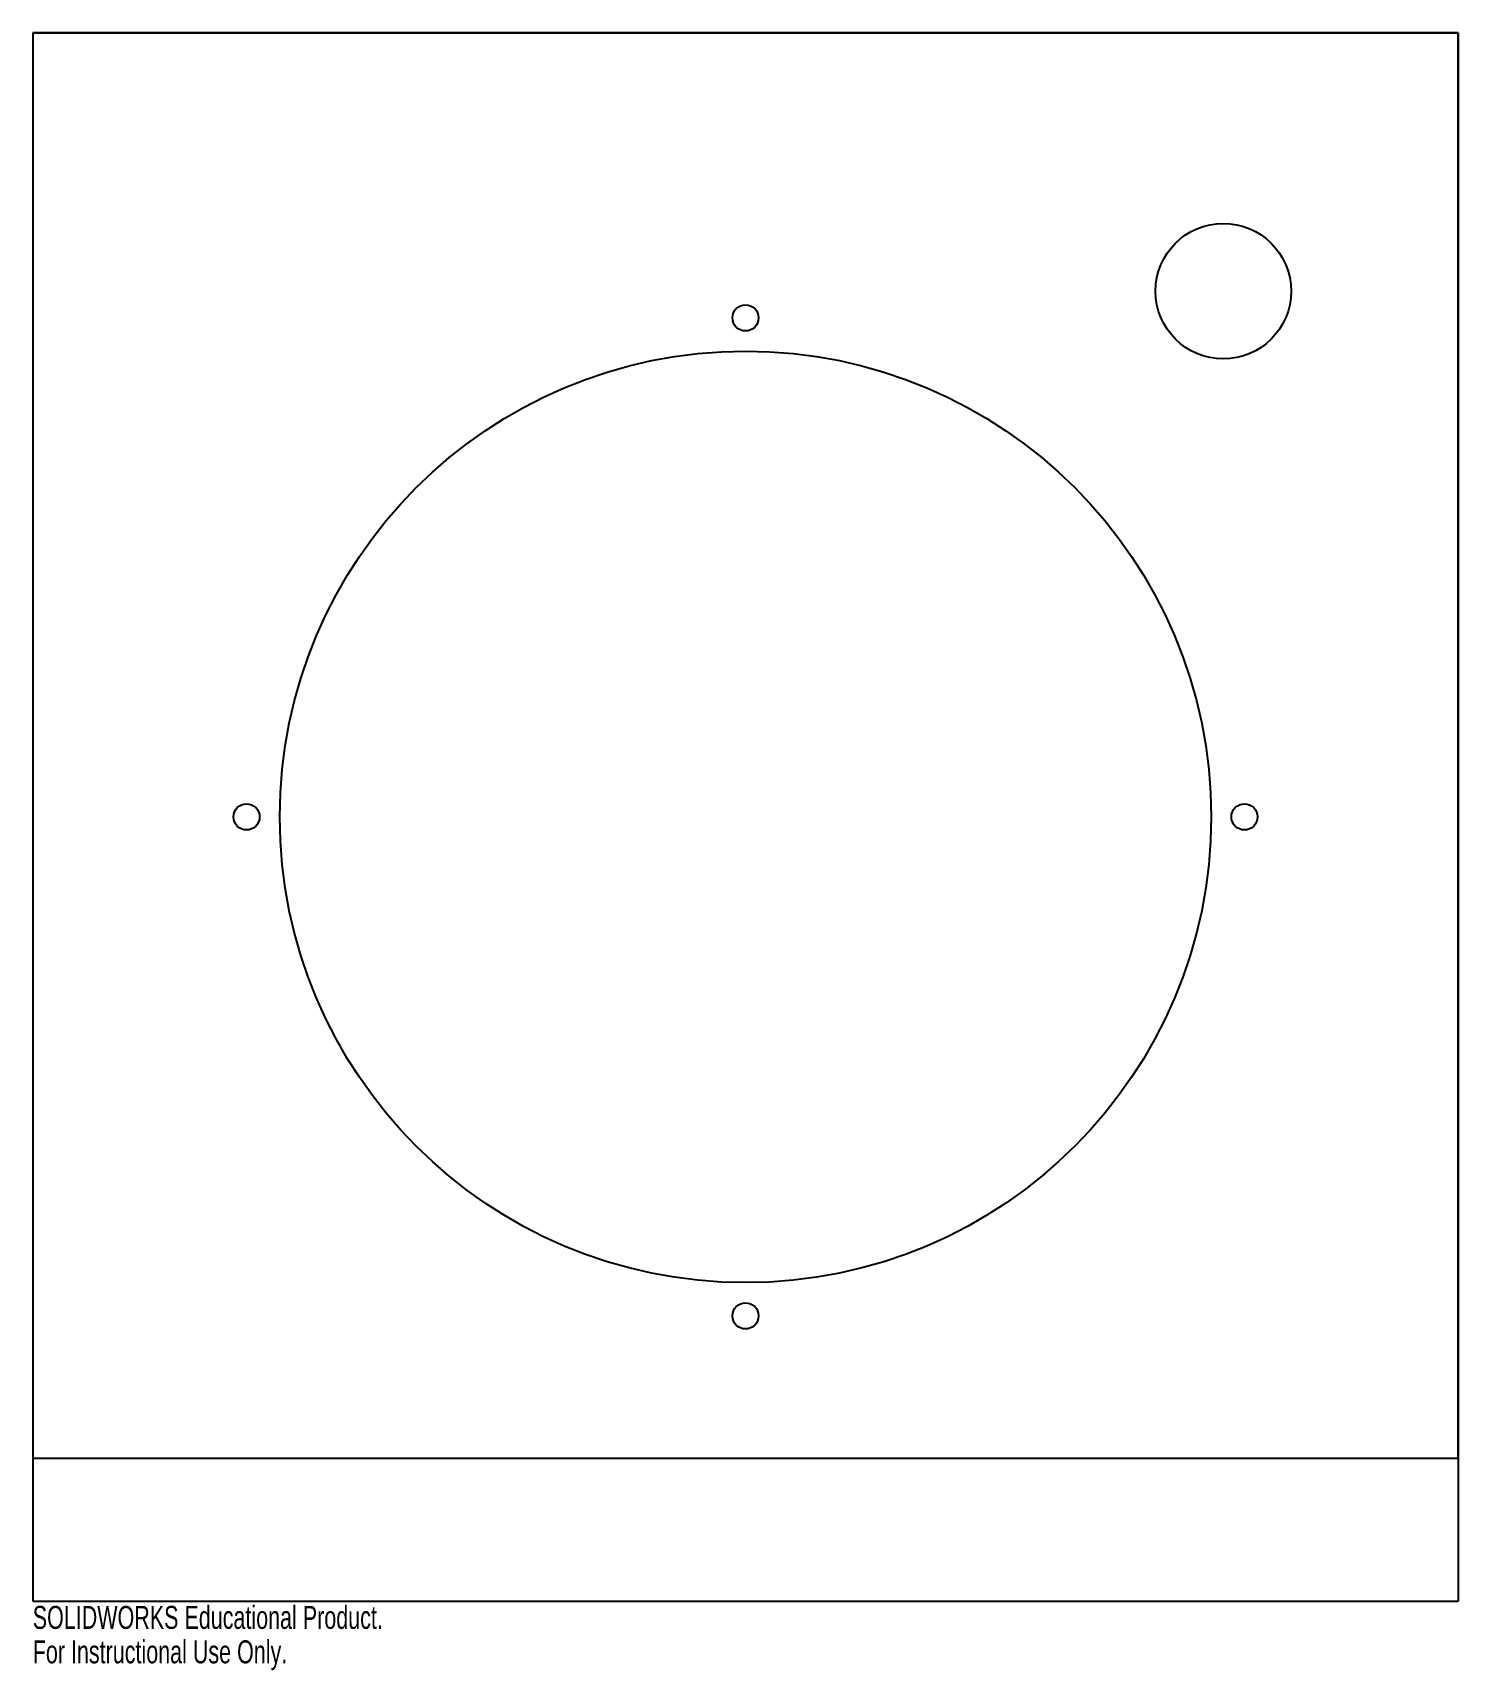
# Model space of a CAD drawing. Header units: millimetres. Extents: x 0 to 300, y -345 to 0.
import ezdxf

# ---------------------------------------------------------------- set-up
doc = ezdxf.new("R2010")
doc.units = ezdxf.units.MM
doc.styles.add('SLDTEXTSTYLE0', font='TXT', dxfattribs={"width": 0.7})

msp = doc.modelspace()

# ---------------------------------------------------------------- linework, layer by layer
at = {"color": 7, "linetype": 'Continuous'}
for p, q in [((0, 0), (300, 0)), ((0, 0), (0, -330)), ((300, 0), (300, -330)), ((0, -330), (300, -330))]:
    msp.add_line(p, q, dxfattribs=at)
at = {"color": 7, "linetype": 'Continuous', "lineweight": 25}
for p, q in [((300, 0), (0, 0)), ((0, 0), (0, -300)), ((300, -300), (300, 0)), ((300, -300), (0, -300))]:
    msp.add_line(p, q, dxfattribs=at)
for centre, radius in [((250.56, -54.38), 14.26), ((150, -60), 2.75), ((150, -165), 98), ((45, -165), 2.75), ((255, -165), 2.75), ((150, -270), 2.75)]:
    msp.add_circle(centre, radius, dxfattribs=at)

# ---------------------------------------------------------------- texts
at = {"color": 7, "linetype": 'Continuous', "char_height": 4.8336, "attachment_point": 1, "style": 'SLDTEXTSTYLE0'}
for s, insert in [('SOLIDWORKS Educational Product.', (0, -331.02)), ('For Instructional Use Only.', (0, -338.27))]:
    msp.add_mtext(s, dxfattribs=dict(at, insert=insert))

doc.saveas('drawing.dxf')
